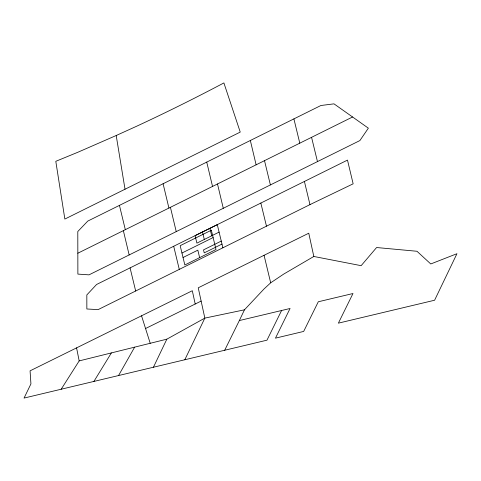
<?xml version="1.0" encoding="UTF-8"?>
<svg xmlns="http://www.w3.org/2000/svg" width="481" height="481" viewBox="0 0 481 481"><rect width="100%" height="100%" fill="white"/><g stroke="black" fill="none" stroke-linecap="round" stroke-linejoin="round"><path stroke-width="0.72" d="M153.427 367.237L166.841 339.171L204.846 318.109L244.468 309.812L264.063 288.937L270.683 282.81L283.658 274.116L313.822 256.469L361.141 265.674L376.593 247.529L416.973 251.268L430.766 263.961L456.95 253.703L434.602 300.234L338.377 323.154L352.982 293.518L318.29 301.773L303.673 331.427L275.451 338.161L290.073 308.483L239.346 320.556L224.687 350.264M239.346 320.556L244.468 309.812M195.202 304.01L192.31 290.728L30.075 370.839L30.928 383.898L24.05 398.076L184.818 359.752L204.846 318.109L198.238 287.806L308.76 233.213L313.822 256.469M281.583 310.516L266.973 340.175L184.818 359.752M118.56 375.541L134.632 347.168M76.569 347.865L79.179 360.9L61.177 389.231M93.903 381.421L111.376 352.928M77.82 253.228L352.579 116.991L368.362 128.168L359.89 140.566L89.009 274.855L77.88 274.098L77.796 231.517L87.776 221.086L119.444 205.381L320.905 105.501L333.994 103.854L352.579 116.991M222.883 247.787L217.292 224.645L96.591 284.475L86.827 294.931L86.851 308.976L98.07 309.638L311.381 203.932L353.15 183.82L347.486 160.101L195.1 235.654L196.903 243.127L219.102 232.119M181.956 253.03L213.125 237.566M183.039 257.509L197.835 250.168L199.639 257.642M221.266 241.083L203.511 249.886L204.233 252.874L221.988 244.071M150.228 343.296L145.551 328.529L201.13 301.088M116.198 135.51L137.049 126.046A849.921 380.561 -29.7 0 0 223.893 82.924L240.241 132.095L64.851 219.065L55.802 161.315L77.844 152.261L116.198 135.51L125.018 189.231M79.179 360.9L166.841 339.171M141.546 315.801L145.551 328.529M311.562 137.319L317.466 161.598M260.834 203.042L266.48 226.19M293.903 118.891L299.789 143.158M264.514 160.654L270.394 184.92M209.896 228.319L211.7 235.786M202.495 231.986L204.305 239.454M173.695 246.266L179.287 269.408M119.444 205.381L125.319 229.665M130.068 267.869L135.672 290.993M304.407 181.433L309.974 204.635M264.057 255.297L270.683 282.81M163.095 183.766L168.921 208.051M206.74 162.103L212.53 186.412M170.418 207.305L176.238 231.608M123.358 230.658L129.161 254.948M250.336 140.482L256.12 164.815M217.496 183.964L223.28 208.291M211.351 230.219L180.177 245.677L184.842 264.977L216.011 249.519L211.351 230.219"/></g></svg>
